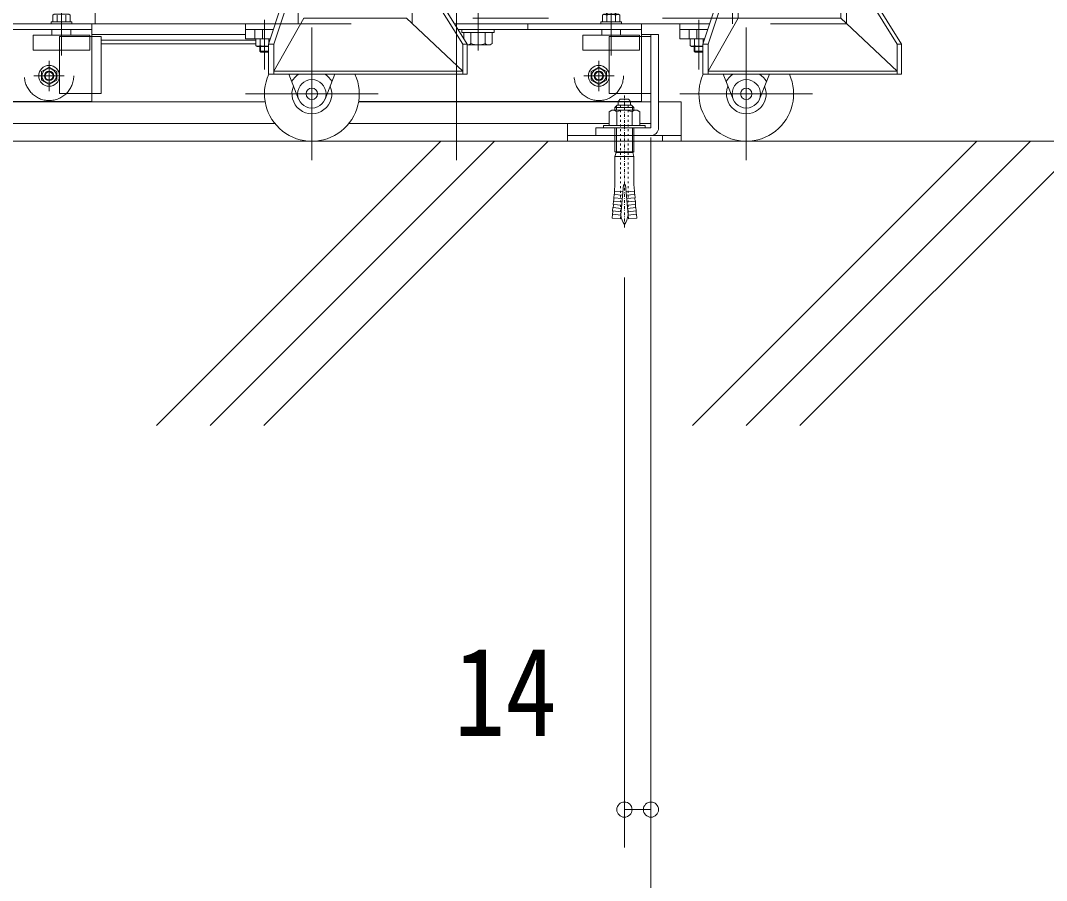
# Model space of a CAD drawing. Units: millimetres, scale not verified. Extents: x -5740 to 5740, y -4020 to 4020.
# Drawn here: x -649 to -108, y -2591 to -2137 of the extents above; entities that cross this region are included whole.
import ezdxf
from ezdxf.enums import TextEntityAlignment as Align

# ---------------------------------------------------------------- set-up
doc = ezdxf.new("R2010")
doc.units = ezdxf.units.MM
doc.header["$LTSCALE"] = 10
for name, pattern in [('USER2', [10, 4, -6]), ('USER3', [13, 6, -3, 1, -3]), ('USER4', [24, 12, -5, 2, -5])]:
    doc.linetypes.add(name, pattern=pattern)
for name, color, linetype, lineweight in [('0-0_0', 7, 'Continuous', 18), ('0-1_0-0SHITUMEI', 4, 'Continuous', 18), ('0-3_2-03BODL', 2, 'Continuous', 18), ('0-5_2-43THIN', 4, 'Continuous', 18), ('0-9_2-A', 7, 'Continuous', 18), ('0-A_2-B', 7, 'Continuous', 18), ('0-B_2-C', 7, 'Continuous', 18), ('0-E_2-F', 3, 'Continuous', 18)]:
    doc.layers.add(name, color=color, linetype=linetype, lineweight=lineweight)
doc.styles.add('ＭＳ ゴシック', font='')
doc.styles.get('ＭＳ ゴシック').set_extended_font_data('MS Gothic')

# ---------------------------------------------------------------- blocks, each defined once
blk = doc.blocks.new('C-10x60L_3')
at = {"layer": '0-1_0-0SHITUMEI'}
for p, q in [((-54.8, 440), (-54.8, -440)), ((-54.8, 440), (0, 440)), ((0, -440), (0, 440)), ((-374.8, 268), (-342.8, 323.3)), ((-374.8, -268), (-374.8, 268)), ((-342.8, 323.3), (-54.8, 323.3)), ((-54.8, -323.3), (-54.8, 323.3)), ((1473.2, 224.6), (1403.5, 218.5)), ((1419.2, 39.2), (1403.5, 218.5)), ((1488.9, 45.3), (1473.2, 224.6)), ((1612.7, 236.8), (1542.9, 230.7)), ((1558.6, 51.4), (1542.9, 230.7)), ((1628.4, 57.5), (1612.7, 236.8)), ((1752.1, 249), (1682.4, 242.9)), ((1698.1, 63.6), (1682.4, 242.9)), ((1767.8, 69.7), (1752.1, 249)), ((1821.9, 255.1), (1901.6, 262.1)), ((1837.6, 75.8), (1821.9, 255.1)), ((1917.3, 82.8), (1901.6, 262.1)), ((-608, -88), (-608, 88)), ((-551.1, -130), (-551.1, 130)), ((-551.1, 130), (-488, 130)), ((-480, 152), (-432, 200)), ((-480, -152), (-480, 152)), ((-480, -122), (-480, 122)), ((-464.5, 167.5), (-374.8, 167.5)), ((-432, -200), (-432, 200)), ((-432, 200), (-374.8, 200)), ((-342.8, 161.7), (-54.8, 161.7)), ((0, 200), (507.1, 200)), ((0, 167.5), (507.1, 167.5)), ((507.1, -200), (507.1, 200)), ((520, 177.6), (507.1, 200)), ((507.1, 167.5), (520, 177.6)), ((520, 177.6), (603.6, 200)), ((520, -177.6), (520, 177.6)), ((603.6, -200), (603.6, 200)), ((603.6, 200), (1192.1, 200)), ((1192.1, 200), (1333.7, 212.4)), ((1200, 20), (1917.3, 82.8)), ((1200, -20), (1200, 20)), ((1349.4, 33.1), (1333.7, 212.4)), ((-551.1, -130), (-488, -130)), ((-480, -152), (-432, -200)), ((-464.5, -167.5), (-374.8, -167.5)), ((-432, -200), (-374.8, -200)), ((-342.8, -161.7), (-54.8, -161.7)), ((0, -167.5), (507.1, -167.5)), ((0, -200), (507.1, -200)), ((507.1, -167.5), (520, -177.6)), ((520, -177.6), (507.1, -200)), ((520, -177.6), (603.6, -200)), ((603.6, -200), (1192.1, -200)), ((1192.1, -200), (1333.7, -212.4)), ((1200, -20), (1917.3, -82.8)), ((1349.4, -33.1), (1333.7, -212.4)), ((1419.2, -39.2), (1403.5, -218.5)), ((1488.9, -45.3), (1473.2, -224.6)), ((1558.6, -51.4), (1542.9, -230.7)), ((1628.4, -57.5), (1612.7, -236.8)), ((1698.1, -63.6), (1682.4, -242.9)), ((1767.8, -69.7), (1752.1, -249)), ((1837.6, -75.8), (1821.9, -255.1)), ((1917.3, -82.8), (1901.6, -262.1)), ((-374.8, -268), (-342.8, -323.3)), ((-342.8, -323.3), (-54.8, -323.3)), ((1473.2, -224.6), (1403.5, -218.5)), ((1612.7, -236.8), (1542.9, -230.7)), ((1752.1, -249), (1682.4, -242.9)), ((1821.9, -255.1), (1901.6, -262.1)), ((-54.8, -440), (0, -440))]:
    blk.add_line(p, q, dxfattribs=at)
at = {"layer": '0-1_0-0SHITUMEI', "linetype": 'USER3'}
blk.add_line((-688, 0), (2120, 0), dxfattribs=at)
at = {"layer": '0-1_0-0SHITUMEI', "linetype": 'USER2'}
for p, q in [((-472, 80), (1774.7, 80)), ((-472, -80), (1774.7, -80))]:
    blk.add_line(p, q, dxfattribs=at)
at = {"layer": '0-1_0-0SHITUMEI'}
for centre, radius, start, end in [((-256.5, 242.5), 118.2, 180.014, 223.119), ((1360.4, 308.8), 100, 254.513, 295.487), ((1499.9, 321), 100, 254.513, 295.487), ((1639.4, 333.2), 100, 254.513, 295.487), ((1778.8, 345.4), 100, 254.513, 295.487), ((-499.1, 0), 140, 111.787, 141.055), ((-488, 122), 8, 0, 90), ((-472, 88), 8, 180, 270), ((50.3, 0), 425.1, 157.649, 202.351), ((1774.7, -400), 480, 56.443, 82.426), ((-499.1, 0), 140, 218.945, 248.213), ((-488, -122), 8, 270, 0), ((-472, -88), 8, 90, 180), ((-256.5, -242.5), 118.2, 136.881, 179.986), ((1360.4, -308.8), 100, 64.513, 105.487), ((1774.7, 400), 480, 277.574, 303.557), ((1499.9, -321), 100, 64.513, 105.487), ((1639.4, -333.2), 100, 64.513, 105.487), ((1778.8, -345.4), 100, 64.513, 105.487)]:
    blk.add_arc(centre, radius, start, end, dxfattribs=at)
at = {"layer": '0-1_0-0SHITUMEI', "linetype": 'USER2'}
for centre, start, end in [((1774.7, -400), 82.426, 90), ((1774.7, 400), 270, 277.574)]:
    blk.add_arc(centre, 480, start, end, dxfattribs=at)
blk = doc.blocks.new('CCS-FR-RACK-BK-FRT1_10')
at = {"layer": '0-A_2-B'}
for p, q in [((-71.16, 316.75), (-154.98, 316.75)), ((-101.29, 314), (-149.95, 314)), ((-22.5, 314), (-71.16, 314)), ((-83.24, 302.62), (-34.6, 200.78)), ((-4.46, 302.62), (44.19, 200.78)), ((-149.95, 295), (-100.66, 295)), ((-119.31, 295), (-119.31, 142)), ((-51.74, 192.59), (-101.65, 297.07)), ((-100.31, 294.27), (-100.31, 142)), ((-71.16, 295), (-21.87, 295)), ((-40.53, 295), (-40.53, 213.19)), ((27.04, 192.59), (-22.86, 297.07)), ((-21.53, 294.27), (-21.53, 142)), ((-154.98, 292.25), (-149.95, 292.25)), ((-78.29, 292.25), (-71.16, 292.25)), ((-49.79, 183.97), (-49.79, 142)), ((-30.79, 183.97), (-30.79, 142)), ((29, 183.97), (29, 92)), ((48, 183.97), (48, 142)), ((-124.96, 142), (-96.98, 142)), ((-124.96, 142), (-124.96, 92)), ((-120.27, 142), (-120.27, 92)), ((-100.57, 142), (-100.57, 92)), ((-95.97, 122), (-99.45, 142)), ((-96.98, 142), (-93.51, 122)), ((-55.44, 142), (-15.88, 142)), ((-55.44, 142), (-55.44, 92)), ((-50.75, 142), (-50.75, 92)), ((-31.05, 142), (-31.05, 92)), ((-26.45, 122), (-29.92, 142)), ((-27.46, 142), (-23.99, 122)), ((-15.88, 142), (-15.88, 92)), ((22.19, 122), (25.67, 142)), ((25.67, 142), (29, 142)), ((27.23, 142), (27.23, 92)), ((31.05, 142), (31.05, 92)), ((31.05, 142), (53.64, 142)), ((32.61, 142), (36.09, 122)), ((38.55, 122), (35.07, 142)), ((53.64, 142), (53.64, 92)), ((-95.97, 122), (-93.51, 122)), ((-95.97, 122), (-95.97, 92)), ((-93.51, 122), (-93.51, 92)), ((-26.45, 122), (-23.99, 122)), ((-26.45, 122), (-26.45, 94)), ((-23.99, 122), (-23.99, 94)), ((22.19, 122), (22.19, 92)), ((36.09, 122), (36.09, 92)), ((144.06, 94), (129.9, 51.19)), ((132.72, 51.19), (146.87, 94)), ((148.52, 94), (139.25, 94)), ((139.25, 79.48), (139.25, 94)), ((148.52, 65), (148.52, 94)), ((198.34, 94), (208.07, 94)), ((198.34, 92), (198.34, 94)), ((202.68, 65), (202.68, 94)), ((205.77, 94), (232.37, 51.19)), ((234.67, 51.19), (208.07, 94)), ((139.25, 92), (-19.86, 92)), ((202.68, 92), (148.52, 92)), ((148.52, 65), (132.72, 36.99)), ((148.52, 65), (202.68, 65)), ((202.68, 65), (232.37, 36.99)), ((-1.21, 62), (133.47, 62)), ((117.78, 54), (117.78, 62)), ((117.78, 59), (132.48, 59)), ((122.6, 54), (122.6, 59)), ((126.67, 54), (126.67, 59)), ((117.78, 54), (130.83, 54)), ((129.9, 50), (123.96, 50)), ((125.28, 47.5), (125.28, 50)), ((125.48, 50.45), (125.48, 54)), ((130.08, 51.74), (130.08, 54)), ((125.28, 47.5), (125.78, 47)), ((125.28, 47.5), (129.9, 47.5)), ((129.78, 47), (125.78, 47)), ((129.9, 47.12), (129.78, 47)), ((232.37, 36.99), (132.72, 36.99)), ((140.59, 35.35), (145.81, 22.23)), ((164.97, 35.35), (159.75, 22.23))]:
    blk.add_line(p, q, dxfattribs=at)
at = {"layer": '0-A_2-B', "color": 3, "linetype": 'USER4'}
for p, q in [((-100.97, 304.5), (-162.19, 304.5)), ((-109.81, 304.5), (-109.81, 92)), ((-22.19, 304.5), (-83.4, 304.5)), ((-31.03, 304.5), (-31.03, 188.27)), ((-91.95, 298.81), (-40.29, 190.65)), ((-13.17, 298.81), (38.5, 190.65)), ((-40.29, 190.65), (-40.29, 92)), ((38.5, 190.65), (38.5, 62)), ((0, -10), (0, 102)), ((127.78, 64), (127.78, 37.9)), ((152.78, -10), (152.78, 60)), ((187.78, 25), (117.78, 25))]:
    blk.add_line(p, q, dxfattribs=at)
at = {"layer": '0-A_2-B', "color": 3, "linetype": 'USER2'}
for p, q in [((202.68, 92), (205.64, 92)), ((205.64, 92), (205.64, 62)), ((148.52, 65), (-3.08, 65)), ((205.64, 62), (133.47, 62))]:
    blk.add_line(p, q, dxfattribs=at)
at = {"layer": '0-A_2-B', "color": 3}
for p, q in [((125.68, 50), (125.68, 47.1)), ((129.88, 50), (129.88, 47.1))]:
    blk.add_line(p, q, dxfattribs=at)
at = {"layer": '0-A_2-B'}
for points in [[(36.09, 122), (38.55, 122), (38.55, 92)], [(123.96, 50), (123.18, 50.45), (123.18, 54)], [(129.9, 35.35), (234.67, 35.35), (234.67, 51.19), (232.37, 51.19), (232.37, 35.35)], [(132.72, 35.35), (132.72, 51.19), (129.9, 51.19), (129.9, 35.35)]]:
    blk.add_lwpolyline(points, dxfattribs=at)
at = {"layer": '0-A_2-B', "color": 3, "linetype": 'USER2'}
blk.add_lwpolyline([(145.56, 62), (145.56, 92), (148.52, 92)], dxfattribs=at)
at = {"layer": '0-A_2-B'}
for radius in [7.5, 3]:
    blk.add_circle((152.78, 25), radius, dxfattribs=at)
for centre, radius, start, end in [((-154.98, 304.5), 12.25, 90, 270), ((-101.29, 294), 20, 25.5315, 90), ((-22.5, 294), 20, 25.5315, 90), ((-69.79, 183.97), 39, 0, 25.5315), ((9, 183.97), 39, 0, 25.5315), ((-69.79, 183.97), 20, 0, 25.5315), ((9, 183.97), 20, 0, 25.5315), ((124.33, 52.14), 2.04, 244.2699, 304.2879), ((127.78, 57.73), 7.63, 252.4633, 286.117), ((152.78, 25), 25, 155.5351, 24.4649), ((152.78, 25), 12.5, 124.0784, 148.5541), ((152.78, 25), 12.5, 31.4459, 55.9216), ((152.78, 25), 10.5, 157.2688, 22.7311)]:
    blk.add_arc(centre, radius, start, end, dxfattribs=at)
at = {"layer": '0-A_2-B', "color": 3, "linetype": 'USER4'}
for centre in [(-100.97, 294.5), (-22.19, 294.5)]:
    blk.add_arc(centre, 10, 25.5315, 90, dxfattribs=at)
at = {"layer": '0-A_2-B'}
for centre, major_axis, start_param, end_param in [((-150.12, 304.5), (12.25, 0), 0.887523, 5.395663), ((-149.95, 304.5), (11.25, 0), 1.005527, 5.277658), ((-71.34, 304.5), (12.25, 0), 0.887523, 3.291583), ((-71.16, 304.5), (11.25, 0), 1.005527, 5.277658), ((-149.95, 304.5), (9.5, 0), 1.570796, 4.712389), ((-71.16, 304.5), (9.5, 0), 1.570796, 4.712389), ((-71.34, 304.5), (12.25, 0), 3.894806, 5.395663)]:
    blk.add_ellipse(centre, major_axis=major_axis, ratio=0.984808, start_param=start_param, end_param=end_param, dxfattribs=at)
at = {"layer": '0-B_2-C', "color": 3, "linetype": 'USER4'}
for p, q in [((81.5, 70.61), (81.5, 45.3)), ((11.29, 47.9), (11.29, 69)), ((75, 42.5), (75, 26.5)), ((83, 34.5), (67, 34.5))]:
    blk.add_line(p, q, dxfattribs=at)
at = {"layer": '0-B_2-C'}
for p, q in [((79, 68.5), (79, 67)), ((79.2, 63), (79.2, 66.55)), ((83.8, 66.55), (83.8, 63)), ((84, 68.5), (84, 67)), ((37.5, 62), (37.5, 59)), ((97.5, 62), (97.5, 55.23)), ((97.5, 59), (0.65, 59)), ((0.65, 59), (97.5, 59)), ((3.78, 57.4), (3.78, 53.96)), ((7.53, 57.4), (7.53, 51.6)), ((15.04, 57.4), (15.04, 51.6)), ((5.5, 50.9), (17.59, 50.9)), ((97.5, 25.23), (97.5, 21)), ((97.5, 21), (-51.71, 21))]:
    blk.add_line(p, q, dxfattribs=at)
at = {"layer": '0-B_2-C', "color": 4}
for p, q in [((79.4, 67), (79.4, 68.9)), ((83.6, 67), (83.6, 68.9))]:
    blk.add_line(p, q, dxfattribs=at)
at = {"layer": '0-B_2-C', "color": 3, "linetype": 'USER2'}
for p, q in [((76.5, 56), (76.5, 59)), ((86.5, 56), (86.5, 59)), ((97.5, 55.23), (97.5, 25.23))]:
    blk.add_line(p, q, dxfattribs=at)
at = {"layer": '0-B_2-C'}
for points in [[(76.9, 63), (76.9, 66.55), (77.68, 67), (85.32, 67), (86.1, 66.55), (86.1, 63)], [(79.5, 69), (79, 68.5), (84, 68.5), (83.5, 69)], [(102.5, 55.23), (102.5, 25.23), (80.5, 25.23), (80.5, 55.23)], [(75, 29.88), (79, 32.19), (79, 36.81), (75, 39.12), (71, 36.81), (71, 32.19)]]:
    blk.add_lwpolyline(points, close=True, dxfattribs=at)
for points in [[(87, 62), (87, 63), (76, 63), (76, 62)], [(19.79, 59), (19.79, 57.4), (2.79, 57.4), (2.79, 59)], [(17.59, 50.9), (18.79, 51.6), (18.79, 57.4)]]:
    blk.add_lwpolyline(points, dxfattribs=at)
at = {"layer": '0-B_2-C', "color": 3, "linetype": 'USER2'}
blk.add_lwpolyline([(96.5, 56), (66.5, 56), (66.5, 48), (96.5, 48)], close=True, dxfattribs=at)
blk.add_circle((75, 34.5), 13, dxfattribs=at)
at = {"layer": '0-B_2-C'}
for radius in [5.5, 3.82, 2.1]:
    blk.add_circle((75, 34.5), radius, dxfattribs=at)
at = {"layer": '0-B_2-C', "color": 3}
blk.add_circle((75, 34.5), 2.5, dxfattribs=at)
at = {"layer": '0-B_2-C'}
for centre, radius, start, end in [((78.05, 64.86), 2.04, 55.7121, 115.7301), ((81.5, 59.27), 7.63, 72.4633, 107.5367), ((84.95, 64.86), 2.04, 64.2699, 124.2879), ((5.66, 53.78), 2.88, 266.9482, 310.7268), ((11.29, 61.36), 10.46, 248.9746, 291.0254), ((16.92, 53.78), 2.88, 229.2732, 270)]:
    blk.add_arc(centre, radius, start, end, dxfattribs=at)
blk = doc.blocks.new('CCS-RACK-L-FRT1_11')
at = {"layer": '0-0_0', "color": 3, "linetype": 'USER4'}
for p, q in [((99.33, 175), (99.33, 62)), ((81.5, 70.61), (81.5, 45.3)), ((188.61, 37.9), (188.61, 64)), ((213.61, 60), (213.61, -10)), ((75, 42.5), (75, 26.5)), ((83, 34.5), (67, 34.5)), ((178.61, 25), (248.61, 25))]:
    blk.add_line(p, q, dxfattribs=at)
at = {"layer": '0-0_0'}
for p, q in [((79.2, 63), (79.2, 66.55)), ((83.8, 66.55), (83.8, 63)), ((-62.05, 62), (194.31, 62)), ((97.5, 62), (97.5, 55.23)), ((-60.18, 59), (97.5, 59)), ((97.5, 59), (-60.18, 59)), ((178.61, 59), (193.32, 59)), ((183.44, 54), (183.44, 59)), ((187.5, 59), (187.5, 54)), ((186.31, 54), (186.31, 50.45)), ((190.73, 51.19), (193.55, 51.19)), ((190.91, 51.74), (190.91, 54)), ((293.21, 35.35), (293.21, 51.19)), ((186.11, 47.5), (190.73, 47.5)), ((201.43, 35.35), (206.64, 22.23)), ((220.58, 22.23), (225.8, 35.35))]:
    blk.add_line(p, q, dxfattribs=at)
at = {"layer": '0-0_0', "color": 3, "linetype": 'USER2'}
for p, q in [((76.5, 56), (76.5, 59)), ((86.5, 56), (86.5, 59)), ((97.5, 55.23), (97.5, 25.23))]:
    blk.add_line(p, q, dxfattribs=at)
at = {"layer": '0-0_0', "color": 3}
for p, q in [((186.51, 50), (186.51, 47.1)), ((190.71, 47.1), (190.71, 50))]:
    blk.add_line(p, q, dxfattribs=at)
at = {"layer": '0-0_0'}
for points in [[(266.6, 94), (293.21, 51.19), (295.5, 51.19), (295.5, 35.35), (190.73, 35.35), (190.73, 51.19), (204.89, 94)], [(207.71, 94), (193.55, 51.19), (193.55, 35.35)], [(295.5, 51.19), (268.9, 94), (259.17, 94), (259.17, 92)], [(87, 62), (87, 63), (76, 63), (76, 62)], [(191.66, 54), (178.61, 54), (178.61, 62)], [(190.73, 50), (184.79, 50), (184.01, 50.45), (184.01, 54)], [(186.11, 50), (186.11, 47.5), (186.61, 47), (190.61, 47), (190.73, 47.12)], [(97.5, 25.23), (97.5, 21), (-97.5, 21)]]:
    blk.add_lwpolyline(points, dxfattribs=at)
at = {"layer": '0-0_0', "color": 3, "linetype": 'USER2'}
for points in [[(194.31, 62), (266.47, 62), (266.47, 92), (263.52, 92)], [(209.35, 92), (206.4, 92), (206.4, 62)]]:
    blk.add_lwpolyline(points, dxfattribs=at)
at = {"layer": '0-0_0'}
for points in [[(76.9, 63), (76.9, 66.55), (77.68, 67), (85.32, 67), (86.1, 66.55), (86.1, 63)], [(209.35, 65), (193.55, 36.99), (293.21, 36.99), (263.52, 65)], [(102.5, 55.23), (102.5, 25.23), (80.5, 25.23), (80.5, 55.23)], [(75, 29.88), (79, 32.19), (79, 36.81), (75, 39.12), (71, 36.81), (71, 32.19)]]:
    blk.add_lwpolyline(points, close=True, dxfattribs=at)
at = {"layer": '0-0_0', "color": 3, "linetype": 'USER2'}
blk.add_lwpolyline([(96.5, 56), (66.5, 56), (66.5, 48), (96.5, 48)], close=True, dxfattribs=at)
blk.add_circle((75, 34.5), 13, dxfattribs=at)
at = {"layer": '0-0_0'}
for centre, radius in [((75, 34.5), 5.5), ((75, 34.5), 3.82), ((75, 34.5), 2.1), ((213.61, 25), 7.5), ((213.61, 25), 3)]:
    blk.add_circle(centre, radius, dxfattribs=at)
at = {"layer": '0-0_0', "color": 3}
blk.add_circle((75, 34.5), 2.5, dxfattribs=at)
at = {"layer": '0-0_0'}
for centre, radius, start, end in [((185.16, 52.14), 2.04, 244.2699, 304.2879), ((188.61, 57.73), 7.63, 252.4633, 286.117), ((213.61, 25), 25, 155.5351, 24.4649), ((213.61, 25), 12.5, 124.0784, 148.5541), ((213.61, 25), 12.5, 31.4459, 55.9216), ((213.61, 25), 10.5, 157.2688, 22.7311)]:
    blk.add_arc(centre, radius, start, end, dxfattribs=at)

msp = doc.modelspace()

# ---------------------------------------------------------------- linework, layer by layer
at = {"layer": '0-3_2-03BODL', "color": 7}
msp.add_line((41.3, -2200.95), (-1318.01, -2200.95), dxfattribs=at)
at = {"layer": '0-5_2-43THIN'}
for p, q in [((-577.08, -2350.95), (-427.08, -2200.95)), ((-548.8, -2350.95), (-398.8, -2200.95)), ((-520.51, -2350.95), (-370.51, -2200.95)), ((-294.24, -2350.95), (-144.24, -2200.95)), ((-265.95, -2350.95), (-115.95, -2200.95)), ((-237.67, -2350.95), (-87.67, -2200.95))]:
    msp.add_line(p, q, dxfattribs=at)
at = {"layer": '0-9_2-A'}
for p, q in [((-611.2, -2144.62), (-530.08, -2144.62)), ((-524.68, -2147.62), (-606.2, -2147.62)), ((-321.2, -2144.62), (-312.2, -2144.62)), ((-316.2, -2193.95), (-316.2, -2144.62)), ((-312.2, -2144.62), (-312.2, -2193.95)), ((-524.68, -2149.62), (-606.2, -2149.62)), ((-821.26, -2180.12), (-519.73, -2180.12)), ((-470.43, -2180.12), (-333.42, -2180.12)), ((-326.97, -2180.12), (-316.2, -2180.12)), ((-514.56, -2191.62), (-826.43, -2191.62)), ((-338.28, -2191.62), (-475.6, -2191.62)), ((-316.2, -2191.62), (-322.11, -2191.62)), ((-360.2, -2197.95), (-300.2, -2197.95)), ((-310.2, -2197.95), (-310.2, -2200.95))]:
    msp.add_line(p, q, dxfattribs=at)
for points in [[(-312.2, -2180.12), (-300.2, -2180.12), (-300.2, -2200.95), (-360.2, -2200.95), (-360.2, -2191.62)], [(-316.2, -2193.95), (-345.2, -2193.95), (-345.2, -2197.95)]]:
    msp.add_lwpolyline(points, dxfattribs=at)
msp.add_arc((-316.2, -2193.95), 4, 270, 0, dxfattribs=at)
at = {"layer": '0-E_2-F'}
for p, q in [((-316.2, -2713.71), (-316.2, -2198.95)), ((-330.2, -2573.71), (-330.2, -2272.95)), ((-316.2, -2553.71), (-330.2, -2553.71))]:
    msp.add_line(p, q, dxfattribs=at)
for centre, start, end in [((-330.2, -2553.71), 0, 180), ((-330.2, -2553.71), 180, 0), ((-316.2, -2553.71), 0, 180), ((-316.2, -2553.71), 180, 0)]:
    msp.add_arc(centre, 4, start, end, dxfattribs=at)

# ---------------------------------------------------------------- block references
at = {"layer": '0-9_2-A', "xscale": -0.025, "yscale": 0.025, "rotation": 90}
msp.add_blockref('C-10x60L_3', (-330.2, -2193.95), dxfattribs=at)
at = {"layer": '0-A_2-B'}
msp.add_blockref('CCS-FR-RACK-BK-FRT1_10', (-418.7, -2200.95), dxfattribs=at)
at = {"layer": '0-B_2-C'}
msp.add_blockref('CCS-RACK-L-FRT1_11', (-708.7, -2200.95), dxfattribs=at)

# ---------------------------------------------------------------- texts
at = {"layer": '0-E_2-F', "color": 7, "style": 'ＭＳ ゴシック', "width": 0.85}
msp.add_text('14', height=46.89, dxfattribs=at).set_placement((-420.17, -2528.91), align=Align.BOTTOM_LEFT)

doc.saveas('drawing.dxf')
